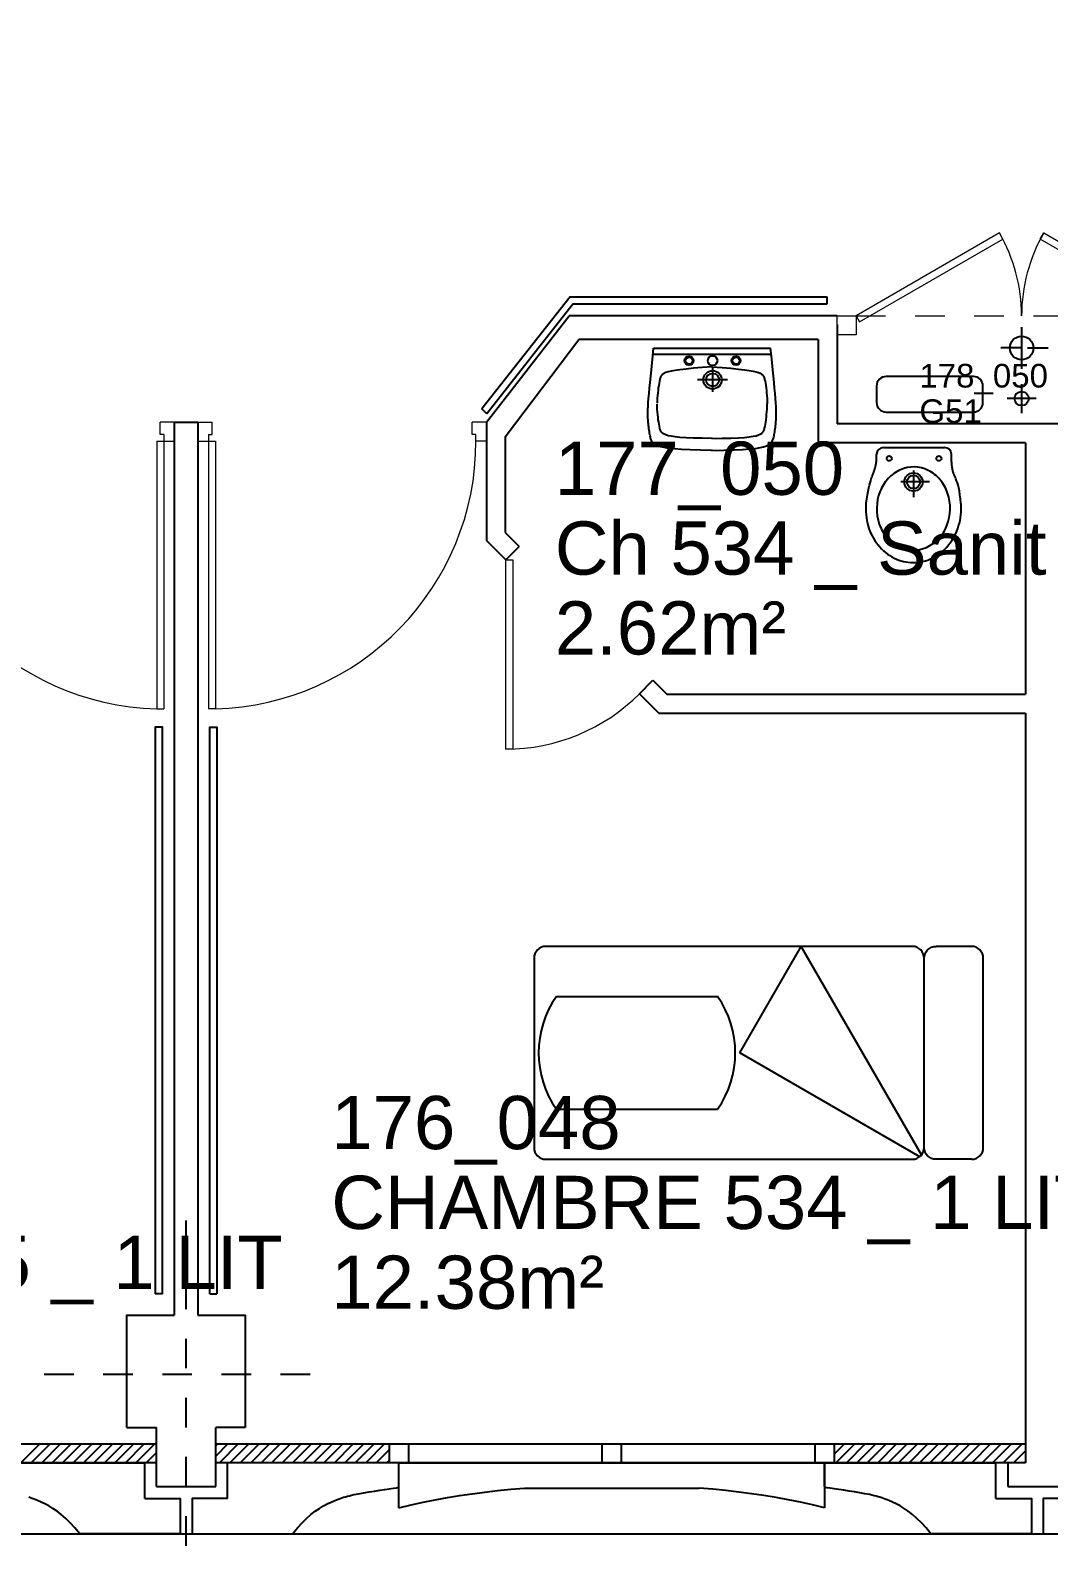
# Model space of a CAD drawing. Header units: metres. Extents: x -5 to 211, y -2 to 116.
# Drawn here: x 173.84 to 178.15, y 45.22 to 51.63 of the extents above; entities that cross this region are included whole.
import ezdxf

# ---------------------------------------------------------------- set-up
doc = ezdxf.new("R2010")
doc.units = ezdxf.units.M
doc.header["$MEASUREMENT"] = 0
doc.linetypes.add('CACHÉ', pattern=[0.25, 0.125, -0.125])
doc.linetypes.add('CONTINU', pattern=[0])
doc.layers.get('0').update_dxf_attribs({"linetype": 'CONTINUOUS'})
for name, color, linetype in [('001 axes', 1, 'CONTINUOUS'), ('004 isolation', 7, 'CONTINUOUS'), ('006 sanitaire', 5, 'CONTINUOUS'), ('009 main courante', 171, 'CONTINUOUS'), ('400 Lits', 150, 'CONTINUOUS'), ('A_CHASS', 4, 'CONTINUOUS'), ('A_Etiqu_Gaine', 8, 'CONTINUOUS'), ('A_Etiqu_Gaine_code', 8, 'CONTINUOUS'), ('A_Etiqu_Local', 8, 'CONTINUOUS'), ('A_MURS_ALÈG', 7, 'CONTINU'), ('A_MURS_CLOI', 7, 'CONTINUOUS'), ('A_MURS_STRU', 7, 'CONTINU'), ('CONTOUR', 54, 'CONTINUOUS')]:
    doc.layers.add(name, color=color, linetype=linetype)
doc.layers.add('A_PORT', color=8, linetype='CONTINUOUS', lineweight=0)
doc.styles.add('Attribut', font='arial.ttf')

# ---------------------------------------------------------------- blocks, each defined once
blk = doc.blocks.new('A_Etiqu_Local')
at = {"style": 'Attribut', "flags": 1}
for tag, p in [('CODE_HOPITAL', (-0.4463, 1.9645)), ('CODE_SITE', (-0.4463, 1.7395)), ('CODE_BATIMENT', (-0.4463, 1.5145)), ('CODE_SECTEUR', (-0.4463, 1.2895)), ('CODE_ETAGE', (-0.4463, 1.0645)), ('NOM_NORMALISE', (-0.4463, -0.843)), ('SECTEUR_ACTIVITE', (-0.4463, -1.068)), ('SOUS_SECTEUR_ACTIVITE', (-0.4463, -1.293)), ('VOLUME', (-0.4463, -1.518)), ('SERVICE', (-0.4463, -1.743)), ('CODE_UG', (-0.4463, -1.968)), ('CODE_UA', (-0.4463, -2.193)), ('CODE_POLE', (-0.4463, -2.418)), ('OCCUPANT_EXTERNE', (-0.4463, -2.643)), ('DISPONIBILITE', (-0.4463, -2.868)), ('ACCES_HANDICAPES', (-0.4463, -3.093)), ('NATURE_SOL', (-0.4463, -3.318)), ('RISQUE_LABORATOIRE', (-0.4463, -3.543)), ('AMIANTE', (-0.4463, -3.768))]:
    blk.add_attdef(tag, p, '', height=0.15, dxfattribs=at)
at = {"layer": 'A_Etiqu_Local', "style": 'Attribut'}
for tag, p in [('CODE_PIECE', (-0.4437, 0.5281)), ('NOM_USAGE', (-0.4437, 0.1906)), ('SURFACE', (-0.4437, -0.1469))]:
    blk.add_attdef(tag, p, '', height=0.225, dxfattribs=at)
blk = doc.blocks.new('A_Etiqu_Gaine')
at = {"style": 'Attribut', "flags": 1}
for tag, p in [('CODE_HOPITAL', (-0.4323, 0.8651)), ('CODE_SITE', (-0.4323, 0.7151)), ('CODE_BATIMENT', (-0.4323, 0.5651)), ('CODE_SECTEUR', (-0.4323, 0.4151)), ('CODE_ETAGE', (-0.4323, 0.2651)), ('NOM_NORMALISE', (-0.4323, -0.3349)), ('SECTEUR_ACTIVITE', (-0.4323, -0.4849)), ('SOUS_SECTEUR_ACTIVITE', (-0.4323, -0.6349)), ('SURFACE', (-0.4323, -0.7849)), ('CODE_UG', (-0.4323, -0.9349)), ('CODE_POLE', (-0.4323, -1.0849)), ('AMIANTE', (-0.4323, -1.2349))]:
    blk.add_attdef(tag, p, '', height=0.1, dxfattribs=at)
at = {"layer": 'A_Etiqu_Gaine', "style": 'Attribut'}
blk.add_attdef('NOM_USAGE', (-0.4323, -0.1849), '', height=0.1, dxfattribs=at)
at = {"layer": 'A_Etiqu_Gaine_code', "style": 'Attribut'}
blk.add_attdef('CODE_PIECE', (-0.4323, -0.0349), '', height=0.1, dxfattribs=at)

msp = doc.modelspace()

# ---------------------------------------------------------------- linework, layer by layer
at = {"layer": '001 axes', "color": 8, "linetype": 'CACHÉ'}
for p, q in [((174.5002, 45.2211), (174.5002, 46.6711)), ((173.9002, 45.9461), (175.1002, 45.9461))]:
    msp.add_line(p, q, dxfattribs=at)
at = {"layer": '004 isolation', "color": 8, "linetype": 'Continuous'}
for p, q in [((173.5605, 45.6511), (174.3757, 45.6511)), ((173.8014, 45.5711), (173.8814, 45.6511)), ((173.9256, 45.6511), (173.8456, 45.5711)), ((173.8898, 45.5711), (173.9698, 45.6511)), ((174.014, 45.6511), (173.934, 45.5711)), ((173.9782, 45.5711), (174.0582, 45.6511)), ((174.1024, 45.6511), (174.0224, 45.5711)), ((174.0666, 45.5711), (174.1466, 45.6511)), ((174.1908, 45.6511), (174.1108, 45.5711)), ((174.155, 45.5711), (174.235, 45.6511)), ((174.2792, 45.6511), (174.1991, 45.5711)), ((174.2434, 45.5711), (174.3234, 45.6511)), ((174.3675, 45.6511), (174.2876, 45.5711)), ((174.3757, 45.5711), (174.3757, 45.6511)), ((174.6327, 45.6511), (174.6254, 45.6438)), ((174.6254, 45.5997), (174.6769, 45.6511)), ((174.6254, 45.5711), (174.6254, 45.6511)), ((174.6254, 45.6511), (175.4405, 45.6511)), ((174.7211, 45.6511), (174.6411, 45.5711)), ((174.6853, 45.5711), (174.7653, 45.6511)), ((174.8095, 45.6511), (174.7295, 45.5711)), ((174.7737, 45.5711), (174.8537, 45.6511)), ((174.8979, 45.6511), (174.8179, 45.5711)), ((174.8621, 45.5711), (174.9421, 45.6511)), ((174.9863, 45.6511), (174.9063, 45.5711)), ((174.9505, 45.5711), (175.0305, 45.6511)), ((175.0747, 45.6511), (174.9947, 45.5711)), ((175.0389, 45.5711), (175.1189, 45.6511)), ((175.1631, 45.6511), (175.0831, 45.5711)), ((175.1273, 45.5711), (175.2072, 45.6511)), ((175.2514, 45.6511), (175.1714, 45.5711)), ((175.2157, 45.5711), (175.2957, 45.6511)), ((175.3398, 45.6511), (175.2599, 45.5711)), ((175.304, 45.5711), (175.3605, 45.6276)), ((175.3605, 45.5711), (175.3605, 45.6511)), ((175.4405, 45.6511), (175.4405, 45.5711)), ((177.1605, 45.5711), (177.1605, 45.6511)), ((177.1605, 45.6511), (178.0505, 45.6511)), ((177.2844, 45.6511), (177.2407, 45.6074)), ((177.2407, 45.6511), (177.2407, 45.5711)), ((177.2486, 45.5711), (177.3286, 45.6511)), ((177.3728, 45.6511), (177.2927, 45.5711)), ((177.337, 45.5711), (177.417, 45.6511)), ((177.4611, 45.6511), (177.3811, 45.5711)), ((177.4253, 45.5711), (177.5053, 45.6511)), ((177.5495, 45.6511), (177.4695, 45.5711)), ((177.5137, 45.5711), (177.5937, 45.6511)), ((177.6379, 45.6511), (177.5579, 45.5711)), ((177.6021, 45.5711), (177.6821, 45.6511)), ((177.7263, 45.6511), (177.6463, 45.5711)), ((177.6905, 45.5711), (177.7705, 45.6511)), ((177.8147, 45.6511), (177.7347, 45.5711)), ((177.7789, 45.5711), (177.8589, 45.6511)), ((177.9031, 45.6511), (177.8231, 45.5711)), ((177.8673, 45.5711), (177.9473, 45.6511)), ((177.9915, 45.6511), (177.9115, 45.5711)), ((177.9557, 45.5711), (178.0357, 45.6511)), ((178.0507, 45.6219), (177.9999, 45.5711)), ((178.0505, 45.6511), (178.0505, 45.5711)), ((174.3757, 45.5711), (173.5605, 45.5711)), ((174.3317, 45.5711), (174.3756, 45.615)), ((175.4405, 45.5711), (174.6254, 45.5711)), ((175.3605, 45.5834), (175.3482, 45.5711)), ((178.0507, 45.5711), (177.1605, 45.5711)), ((178.0441, 45.5711), (178.0507, 45.5777))]:
    msp.add_line(p, q, dxfattribs=at)
at = {"layer": '006 sanitaire', "color": 8, "linetype": 'Continuous'}
for p, q in [((178.034, 50.3726), (178.034, 50.1969)), ((176.471, 50.2218), (176.474, 50.2521)), ((176.474, 50.2521), (176.4771, 50.2835)), ((176.4771, 50.2835), (176.9725, 50.2835)), ((176.4771, 50.2586), (176.9725, 50.2586)), ((176.9756, 50.2521), (176.9725, 50.2835)), ((176.9786, 50.2218), (176.9756, 50.2521)), ((178.034, 50.2848), (177.9461, 50.2848)), ((178.0591, 50.2848), (178.1469, 50.2848)), ((176.4627, 50.139), (176.4653, 50.1651)), ((176.4653, 50.1651), (176.4681, 50.1927)), ((176.4681, 50.1927), (176.471, 50.2218)), ((176.5083, 50.165), (176.5071, 50.1627)), ((176.5095, 50.1671), (176.5083, 50.165)), ((176.511, 50.169), (176.5095, 50.1671)), ((176.5127, 50.1709), (176.511, 50.169)), ((176.5146, 50.1727), (176.5127, 50.1709)), ((176.5168, 50.1744), (176.5146, 50.1727)), ((176.5222, 50.1777), (176.5168, 50.1744)), ((176.5295, 50.1809), (176.5222, 50.1777)), ((176.5392, 50.184), (176.5295, 50.1809)), ((176.5519, 50.187), (176.5392, 50.184)), ((176.5684, 50.19), (176.5519, 50.187)), ((176.5891, 50.1929), (176.5684, 50.19)), ((176.6147, 50.1958), (176.5891, 50.1929)), ((176.6458, 50.1988), (176.6147, 50.1958)), ((176.683, 50.2017), (176.6458, 50.1988)), ((176.727, 50.2047), (176.683, 50.2017)), ((176.7236, 50.2047), (176.7676, 50.2017)), ((176.7268, 50.201), (176.7268, 50.0989)), ((176.7676, 50.2017), (176.8048, 50.1988)), ((176.8048, 50.1988), (176.836, 50.1958)), ((176.836, 50.1958), (176.8616, 50.1929)), ((176.8616, 50.1929), (176.8823, 50.19)), ((176.8823, 50.19), (176.8987, 50.187)), ((176.8987, 50.187), (176.9115, 50.184)), ((176.9115, 50.184), (176.9212, 50.1809)), ((176.9212, 50.1809), (176.9284, 50.1777)), ((176.9284, 50.1777), (176.9339, 50.1744)), ((176.9339, 50.1744), (176.9361, 50.1727)), ((176.9361, 50.1727), (176.938, 50.1709)), ((176.938, 50.1709), (176.9397, 50.169)), ((176.9397, 50.169), (176.9411, 50.1671)), ((176.9411, 50.1671), (176.9424, 50.165)), ((176.9424, 50.165), (176.9435, 50.1627)), ((176.9815, 50.1927), (176.9786, 50.2218)), ((176.9843, 50.1651), (176.9815, 50.1927)), ((176.9869, 50.139), (176.9843, 50.1651)), ((176.4582, 50.0919), (176.4603, 50.1145)), ((176.4603, 50.1145), (176.4627, 50.139)), ((176.4962, 50.106), (176.4951, 50.0951)), ((176.4975, 50.1165), (176.4962, 50.106)), ((176.499, 50.1264), (176.4975, 50.1165)), ((176.5004, 50.1357), (176.499, 50.1264)), ((176.502, 50.144), (176.5004, 50.1357)), ((176.5036, 50.1513), (176.502, 50.144)), ((176.5044, 50.1546), (176.5036, 50.1513)), ((176.5052, 50.1575), (176.5044, 50.1546)), ((176.5061, 50.1602), (176.5052, 50.1575)), ((176.5071, 50.1627), (176.5061, 50.1602)), ((176.79, 50.15), (176.6635, 50.15)), ((176.9435, 50.1627), (176.9445, 50.1602)), ((176.9445, 50.1602), (176.9454, 50.1575)), ((176.9454, 50.1575), (176.9463, 50.1546)), ((176.9463, 50.1546), (176.9471, 50.1513)), ((176.9471, 50.1513), (176.9487, 50.144)), ((176.9487, 50.144), (176.9502, 50.1357)), ((176.9502, 50.1357), (176.9517, 50.1264)), ((176.9517, 50.1264), (176.9531, 50.1164)), ((176.9531, 50.1164), (176.9544, 50.1057)), ((176.9544, 50.1057), (176.9556, 50.0946)), ((176.9893, 50.1145), (176.9869, 50.139)), ((176.9914, 50.0919), (176.9893, 50.1145)), ((177.4206, 50.124), (177.4206, 50.054)), ((177.8306, 50.164), (177.4606, 50.164)), ((177.8706, 50.054), (177.8706, 50.124)), ((178.034, 50.1325), (178.034, 50.0095)), ((176.4539, 50.0363), (176.455, 50.0526)), ((176.455, 50.0526), (176.4564, 50.0712)), ((176.4564, 50.0712), (176.4582, 50.0919)), ((176.4927, 50.0618), (176.4923, 50.0511)), ((176.4927, 50.036), (176.4923, 50.0467)), ((176.4933, 50.0729), (176.4927, 50.0618)), ((176.4941, 50.084), (176.4933, 50.0729)), ((176.4951, 50.0951), (176.4941, 50.084)), ((176.9556, 50.0946), (176.9566, 50.0833)), ((176.9566, 50.0833), (176.9574, 50.0717)), ((176.9574, 50.0717), (176.958, 50.0602)), ((176.9574, 50.026), (176.958, 50.0376)), ((176.958, 50.0602), (176.9584, 50.0489)), ((176.958, 50.0376), (176.9584, 50.0489)), ((176.9932, 50.0712), (176.9914, 50.0919)), ((176.9946, 50.0526), (176.9932, 50.0712)), ((176.9957, 50.0363), (176.9946, 50.0526)), ((178.0955, 50.071), (177.9725, 50.071)), ((176.453, 50.0097), (176.4531, 50.0158)), ((176.453, 50.0039), (176.453, 50.0097)), ((176.4532, 49.9983), (176.453, 50.0039)), ((176.4531, 50.0158), (176.4533, 50.0222)), ((176.4534, 49.9927), (176.4532, 49.9983)), ((176.4533, 50.0222), (176.4535, 50.029)), ((176.4537, 49.9871), (176.4534, 49.9927)), ((176.4535, 50.029), (176.4539, 50.0363)), ((176.4541, 49.9814), (176.4537, 49.9871)), ((176.4545, 49.9754), (176.4541, 49.9814)), ((176.4551, 49.9693), (176.4545, 49.9754)), ((176.4933, 50.0249), (176.4927, 50.036)), ((176.4941, 50.0138), (176.4933, 50.0249)), ((176.4951, 50.0027), (176.4941, 50.0138)), ((176.4962, 49.9918), (176.4951, 50.0027)), ((176.4975, 49.9813), (176.4962, 49.9918)), ((176.499, 49.9713), (176.4975, 49.9813)), ((176.9517, 49.9714), (176.9531, 49.9814)), ((176.9531, 49.9814), (176.9544, 49.9921)), ((176.9544, 49.9921), (176.9556, 50.0031)), ((176.9556, 50.0031), (176.9566, 50.0145)), ((176.9566, 50.0145), (176.9574, 50.026)), ((176.9945, 49.9693), (176.9951, 49.9754)), ((176.9951, 49.9754), (176.9956, 49.9814)), ((176.9956, 49.9814), (176.9959, 49.9871)), ((176.9961, 50.029), (176.9957, 50.0363)), ((176.9959, 49.9871), (176.9962, 49.9927)), ((176.9963, 50.0222), (176.9961, 50.029)), ((176.9962, 49.9927), (176.9964, 49.9983)), ((176.9965, 50.0158), (176.9963, 50.0222)), ((176.9964, 49.9983), (176.9966, 50.0039)), ((176.9966, 50.0097), (176.9965, 50.0158)), ((176.9966, 50.0039), (176.9966, 50.0097)), ((177.4606, 50.014), (177.8306, 50.014)), ((176.4557, 49.9629), (176.4551, 49.9693)), ((176.4564, 49.9564), (176.4557, 49.9629)), ((176.4571, 49.9498), (176.4564, 49.9564)), ((176.4579, 49.9432), (176.4571, 49.9498)), ((176.4588, 49.9368), (176.4579, 49.9432)), ((176.4597, 49.9305), (176.4588, 49.9368)), ((176.4607, 49.9245), (176.4597, 49.9305)), ((176.4617, 49.9187), (176.4607, 49.9245)), ((176.4627, 49.9134), (176.4617, 49.9187)), ((176.4638, 49.9086), (176.4627, 49.9134)), ((176.4649, 49.9041), (176.4638, 49.9086)), ((176.5004, 49.9621), (176.499, 49.9713)), ((176.502, 49.9538), (176.5004, 49.9621)), ((176.5036, 49.9464), (176.502, 49.9538)), ((176.5044, 49.9432), (176.5036, 49.9464)), ((176.5052, 49.9403), (176.5044, 49.9432)), ((176.5061, 49.9376), (176.5052, 49.9403)), ((176.5071, 49.9351), (176.5061, 49.9376)), ((176.5083, 49.9328), (176.5071, 49.9351)), ((176.5095, 49.9307), (176.5083, 49.9328)), ((176.511, 49.9287), (176.5095, 49.9307)), ((176.5127, 49.9269), (176.511, 49.9287)), ((176.5146, 49.9251), (176.5127, 49.9269)), ((176.5168, 49.9234), (176.5146, 49.9251)), ((176.5222, 49.9201), (176.5168, 49.9234)), ((176.5295, 49.917), (176.5222, 49.9201)), ((176.5392, 49.914), (176.5295, 49.917)), ((176.5519, 49.9114), (176.5392, 49.914)), ((176.5684, 49.909), (176.5519, 49.9114)), ((176.5891, 49.9069), (176.5684, 49.909)), ((176.8616, 49.9069), (176.8823, 49.909)), ((176.8823, 49.909), (176.8987, 49.9114)), ((176.8987, 49.9114), (176.9115, 49.914)), ((176.9115, 49.914), (176.9212, 49.917)), ((176.9212, 49.917), (176.9284, 49.9201)), ((176.9284, 49.9201), (176.9339, 49.9234)), ((176.9339, 49.9234), (176.9361, 49.9251)), ((176.9361, 49.9251), (176.938, 49.9269)), ((176.938, 49.9269), (176.9397, 49.9287)), ((176.9397, 49.9287), (176.9411, 49.9307)), ((176.9411, 49.9307), (176.9424, 49.9328)), ((176.9424, 49.9328), (176.9435, 49.9351)), ((176.9435, 49.9351), (176.9445, 49.9376)), ((176.9445, 49.9376), (176.9454, 49.9403)), ((176.9454, 49.9403), (176.9463, 49.9432)), ((176.9463, 49.9432), (176.9471, 49.9464)), ((176.9471, 49.9464), (176.9487, 49.9538)), ((176.9487, 49.9538), (176.9502, 49.9621)), ((176.9502, 49.9621), (176.9517, 49.9714)), ((176.9847, 49.9041), (176.9858, 49.9086)), ((176.9858, 49.9086), (176.9869, 49.9134)), ((176.9869, 49.9134), (176.9879, 49.9187)), ((176.9879, 49.9187), (176.9889, 49.9245)), ((176.9889, 49.9245), (176.9899, 49.9305)), ((176.9899, 49.9305), (176.9908, 49.9368)), ((176.9908, 49.9368), (176.9917, 49.9432)), ((176.9917, 49.9432), (176.9925, 49.9498)), ((176.9925, 49.9498), (176.9932, 49.9564)), ((176.9932, 49.9564), (176.9939, 49.9629)), ((176.9939, 49.9629), (176.9945, 49.9693)), ((176.4661, 49.9001), (176.4649, 49.9041)), ((176.4675, 49.8964), (176.4661, 49.9001)), ((176.469, 49.8931), (176.4675, 49.8964)), ((176.4706, 49.89), (176.469, 49.8931)), ((176.4725, 49.8871), (176.4706, 49.89)), ((176.4747, 49.8845), (176.4725, 49.8871)), ((176.4771, 49.882), (176.4747, 49.8845)), ((176.4799, 49.8796), (176.4771, 49.882)), ((176.4865, 49.8751), (176.4799, 49.8796)), ((176.4952, 49.8709), (176.4865, 49.8751)), ((176.5067, 49.867), (176.4952, 49.8709)), ((176.5218, 49.8635), (176.5067, 49.867)), ((176.5411, 49.8605), (176.5218, 49.8635)), ((176.5654, 49.8578), (176.5411, 49.8605)), ((176.5954, 49.8556), (176.5654, 49.8578)), ((176.6147, 49.9052), (176.5891, 49.9069)), ((176.6318, 49.8538), (176.5954, 49.8556)), ((176.6458, 49.9039), (176.6147, 49.9052)), ((176.6754, 49.8525), (176.6318, 49.8538)), ((176.683, 49.903), (176.6458, 49.9039)), ((176.7268, 49.8518), (176.6754, 49.8525)), ((176.727, 49.9026), (176.683, 49.903)), ((176.7228, 49.8518), (176.7743, 49.8525)), ((176.7236, 49.9026), (176.7676, 49.903)), ((176.7676, 49.903), (176.8048, 49.9039)), ((176.7743, 49.8525), (176.8178, 49.8538)), ((176.8048, 49.9039), (176.836, 49.9052)), ((176.8178, 49.8538), (176.8542, 49.8556)), ((176.836, 49.9052), (176.8616, 49.9069)), ((176.8542, 49.8556), (176.8842, 49.8578)), ((176.8842, 49.8578), (176.9085, 49.8605)), ((176.9085, 49.8605), (176.9278, 49.8635)), ((176.9278, 49.8635), (176.9429, 49.867)), ((176.9429, 49.867), (176.9544, 49.8709)), ((176.9544, 49.8709), (176.9631, 49.8751)), ((176.9631, 49.8751), (176.9698, 49.8796)), ((176.9698, 49.8796), (176.9725, 49.882)), ((176.9725, 49.882), (176.9749, 49.8845)), ((176.9749, 49.8845), (176.9771, 49.8871)), ((176.9771, 49.8871), (176.979, 49.89)), ((176.979, 49.89), (176.9806, 49.8931)), ((176.9806, 49.8931), (176.9821, 49.8964)), ((176.9821, 49.8964), (176.9835, 49.9001)), ((176.9835, 49.9001), (176.9847, 49.9041)), ((177.4505, 49.864), (177.7077, 49.864)), ((177.4149, 49.7788), (177.4155, 49.7811)), ((177.4155, 49.7811), (177.4161, 49.7834)), ((177.4161, 49.7834), (177.4166, 49.7856)), ((177.4166, 49.7856), (177.4171, 49.7879)), ((177.4171, 49.7879), (177.418, 49.7923)), ((177.418, 49.7923), (177.4187, 49.7967)), ((177.4187, 49.7967), (177.4193, 49.801)), ((177.4193, 49.801), (177.4197, 49.8052)), ((177.4197, 49.8052), (177.42, 49.8095)), ((177.42, 49.8095), (177.4202, 49.8138)), ((177.4202, 49.8138), (177.4203, 49.8182)), ((177.4203, 49.8182), (177.4204, 49.8226)), ((177.4204, 49.832), (177.4205, 49.8351)), ((177.4204, 49.8272), (177.4204, 49.832)), ((177.4204, 49.8226), (177.4204, 49.8272)), ((177.7378, 49.832), (177.7377, 49.8351)), ((177.7378, 49.8272), (177.7378, 49.832)), ((177.7378, 49.8226), (177.7378, 49.8272)), ((177.7378, 49.8182), (177.7378, 49.8226)), ((177.7379, 49.8138), (177.7378, 49.8182)), ((177.738, 49.8095), (177.7379, 49.8138)), ((177.7381, 49.8052), (177.738, 49.8095)), ((177.7383, 49.801), (177.7381, 49.8052)), ((177.7386, 49.7967), (177.7383, 49.801)), ((177.739, 49.7923), (177.7386, 49.7967)), ((177.7394, 49.7879), (177.739, 49.7923)), ((177.7397, 49.7856), (177.7394, 49.7879)), ((177.74, 49.7834), (177.7397, 49.7856)), ((177.7403, 49.7811), (177.74, 49.7834)), ((177.7406, 49.7788), (177.7403, 49.7811)), ((177.3933, 49.7147), (177.3958, 49.7235)), ((177.3958, 49.7235), (177.3982, 49.7311)), ((177.3982, 49.7311), (177.4005, 49.7377)), ((177.4005, 49.7377), (177.4025, 49.7434)), ((177.4025, 49.7434), (177.4035, 49.746)), ((177.4035, 49.746), (177.4044, 49.7485)), ((177.4044, 49.7485), (177.4052, 49.7508)), ((177.4052, 49.7508), (177.4061, 49.753)), ((177.4061, 49.753), (177.4069, 49.7552)), ((177.4069, 49.7552), (177.4077, 49.7573)), ((177.4077, 49.7573), (177.4084, 49.7593)), ((177.4084, 49.7593), (177.4092, 49.7614)), ((177.4092, 49.7614), (177.4099, 49.7634)), ((177.4099, 49.7634), (177.4106, 49.7655)), ((177.4106, 49.7655), (177.4114, 49.7676)), ((177.4114, 49.7676), (177.4121, 49.7698)), ((177.4121, 49.7698), (177.4128, 49.772)), ((177.4128, 49.772), (177.4135, 49.7743)), ((177.4135, 49.7743), (177.4142, 49.7765)), ((177.4142, 49.7765), (177.4149, 49.7788)), ((177.645, 49.7182), (177.5229, 49.7182)), ((177.5767, 49.767), (177.5767, 49.6547)), ((177.741, 49.7765), (177.7406, 49.7788)), ((177.7414, 49.7743), (177.741, 49.7765)), ((177.7418, 49.772), (177.7414, 49.7743)), ((177.7423, 49.7698), (177.7418, 49.772)), ((177.7427, 49.7676), (177.7423, 49.7698)), ((177.7433, 49.7655), (177.7427, 49.7676)), ((177.7438, 49.7634), (177.7433, 49.7655)), ((177.7445, 49.7614), (177.7438, 49.7634)), ((177.7451, 49.7593), (177.7445, 49.7614)), ((177.7458, 49.7573), (177.7451, 49.7593)), ((177.7466, 49.7552), (177.7458, 49.7573)), ((177.7474, 49.753), (177.7466, 49.7552)), ((177.7483, 49.7508), (177.7474, 49.753)), ((177.7492, 49.7485), (177.7483, 49.7508)), ((177.7502, 49.746), (177.7492, 49.7485)), ((177.7513, 49.7434), (177.7502, 49.746)), ((177.7538, 49.7377), (177.7513, 49.7434)), ((177.7564, 49.7311), (177.7538, 49.7377)), ((177.7593, 49.7235), (177.7564, 49.7311)), ((177.7622, 49.7147), (177.7593, 49.7235)), ((177.3794, 49.6472), (177.3823, 49.6644)), ((177.3823, 49.6644), (177.3852, 49.6796)), ((177.3852, 49.6796), (177.388, 49.6929)), ((177.388, 49.6929), (177.3907, 49.7046)), ((177.3907, 49.7046), (177.3933, 49.7147)), ((177.7651, 49.7046), (177.7622, 49.7147)), ((177.768, 49.6929), (177.7651, 49.7046)), ((177.7706, 49.6796), (177.768, 49.6929)), ((177.773, 49.6644), (177.7706, 49.6796)), ((177.7752, 49.6472), (177.773, 49.6644)), ((177.3765, 49.6279), (177.3794, 49.6472)), ((177.7768, 49.6279), (177.7752, 49.6472))]:
    msp.add_line(p, q, dxfattribs=at)
for centre, radius in [((178.034, 50.2848), 0.05), ((176.6273, 50.2314), 0.0189), ((176.6273, 50.2314), 0.0144), ((176.7268, 50.2314), 0.0204), ((176.8263, 50.2314), 0.0189), ((176.8263, 50.2314), 0.0144), ((176.7268, 50.15), 0.0387), ((176.7268, 50.15), 0.0274), ((178.034, 50.071), 0.03), ((177.4741, 49.8179), 0.0105), ((177.6841, 49.8179), 0.0105), ((177.5767, 49.7182), 0.0383), ((177.5767, 49.7182), 0.0276)]:
    msp.add_circle(centre, radius, dxfattribs=at)
for centre, radius, start, end in [((177.4606, 50.124), 0.04, 90.00006, 179.99994), ((177.8306, 50.124), 0.04, 359.99996, 90.00004), ((177.4606, 50.054), 0.04, 179.99996, 270.00004), ((177.8306, 50.054), 0.04, 270.00067, 0.00076), ((177.4505, 49.834), 0.03, 90, 177.81647), ((177.7077, 49.834), 0.03, 2.18352, 90), ((177.5774, 49.644), 0.1377, 63.69095, 113.96131), ((177.599, 49.6132), 0.1761, 137.36056, 158.7182), ((177.5857, 49.6254), 0.1581, 113.93805, 137.36027), ((177.5684, 49.6257), 0.1581, 40.26793, 63.69014), ((177.5546, 49.6141), 0.1761, 18.91066, 40.2683), ((177.62, 49.605), 0.1986, 158.71824, 198.93095), ((177.5333, 49.6068), 0.1986, 338.71824, 18.89699), ((177.6343, 49.6046), 0.2596, 175.01901, 196.2201), ((177.5186, 49.6069), 0.26, 343.30074, 4.46343), ((177.6078, 49.5969), 0.232, 196.22047, 218.6625), ((177.5987, 49.5977), 0.1761, 198.91066, 220.2683), ((177.5543, 49.5986), 0.1761, 317.36056, 338.7182), ((177.5426, 49.5997), 0.2348, 321.02128, 343.30031), ((177.5849, 49.586), 0.1581, 220.26808, 243.6903), ((177.5676, 49.5864), 0.1581, 293.93857, 317.36079), ((177.5882, 49.5812), 0.2069, 218.66279, 243.37745), ((177.5756, 49.5561), 0.1787, 243.37703, 270.00001), ((177.5759, 49.5677), 0.1377, 243.69025, 293.92735), ((177.5756, 49.5569), 0.1796, 270.00042, 296.51893), ((177.5621, 49.5839), 0.2098, 296.51896, 321.02157)]:
    msp.add_arc(centre, radius, start, end, dxfattribs=at)
at = {"layer": '009 main courante', "color": 8, "linetype": 'Continuous'}
for p, q in [((176.1249, 50.501), (175.7515, 50.0276)), ((176.1249, 50.501), (177.2121, 50.501)), ((177.2121, 50.471), (177.2121, 50.501)), ((176.1373, 50.471), (175.7727, 50.0064)), ((176.1373, 50.471), (177.2121, 50.471)), ((175.7727, 50.0064), (175.7515, 50.0276)), ((174.4002, 46.2861), (174.3702, 46.2861)), ((174.6001, 46.2861), (174.6301, 46.2861))]:
    msp.add_line(p, q, dxfattribs=at)
for points in [[(174.4002, 46.2861), (174.4002, 48.6811), (174.3702, 48.6811), (174.3702, 46.2861)], [(174.6001, 46.2861), (174.6001, 48.6811), (174.6301, 48.6811), (174.6301, 46.2861)]]:
    msp.add_lwpolyline(points, dxfattribs=at)
at = {"layer": '400 Lits', "color": 8, "linetype": 'Continuous'}
for p, q in [((176.8425, 47.3047), (177.1023, 47.7547)), ((177.6111, 46.8735), (177.1023, 47.7547)), ((177.822, 47.7547), (177.672, 47.7547)), ((177.622, 46.9047), (177.622, 47.7047)), ((176.0664, 47.5432), (176.748, 47.5432)), ((177.6031, 46.8656), (176.8425, 47.3047)), ((176.0664, 47.0661), (176.748, 47.0661)), ((177.822, 46.8547), (177.672, 46.8547))]:
    msp.add_line(p, q, dxfattribs=at)
for points in [[(177.5722, 47.7547), (176.022, 47.7547, 0.414214), (175.972, 47.7047), (175.972, 46.9047, 0.414214), (176.022, 46.8547), (177.5722, 46.8547)], [(177.572, 46.8547, 0.414213), (177.622, 46.9047), (177.622, 47.7047, 0.414214), (177.572, 47.7547)], [(177.672, 46.8547, -0.414213), (177.622, 46.9047), (177.622, 47.7047, -0.414214), (177.672, 47.7547)], [(177.822, 46.8547, 0.414213), (177.872, 46.9047), (177.872, 47.7047, 0.414214), (177.822, 47.7547)]]:
    msp.add_lwpolyline(points, format="xyb", dxfattribs=at)
for start, end in [(145.00777, 214.99254), (325.00791, 34.99193)]:
    msp.add_arc((176.4072, 47.3047), 0.416, start, end, dxfattribs=at)
at = {"layer": 'A_CHASS', "color": 8, "linetype": 'Continuous'}
for p, q in [((175.4405, 45.6511), (177.1605, 45.6511)), ((177.1605, 45.5711), (175.4405, 45.5711))]:
    msp.add_line(p, q, dxfattribs=at)
for points in [[(176.2605, 45.5711), (176.2605, 45.6511)], [(176.3405, 45.6511), (176.3405, 45.5711)]]:
    msp.add_lwpolyline(points, dxfattribs=at)
at = {"layer": 'A_MURS_ALÈG', "color": 8, "ltscale": 200}
for p, q in [((175.9311, 45.4645), (176.6699, 45.4645)), ((171.3505, 45.2711), (174.0505, 45.2711)), ((174.9505, 45.2711), (177.6505, 45.2711))]:
    msp.add_line(p, q, dxfattribs=at)
for points in [[(175.4005, 45.3811), (175.4005, 45.5711), (177.2005, 45.5711), (177.2005, 45.3811)], [(175.4005, 45.3811), (175.4517, 45.3936), (175.5027, 45.4049), (175.5538, 45.4153), (175.6052, 45.4247), (175.657, 45.4331), (175.7096, 45.4408), (175.7631, 45.4477), (175.8177, 45.4539), (175.8736, 45.4595), (175.9311, 45.4645)], [(177.2005, 45.3811), (177.1494, 45.3936), (177.0984, 45.4049), (177.0473, 45.4153), (176.9959, 45.4247), (176.944, 45.4331), (176.8915, 45.4408), (176.838, 45.4477), (176.7834, 45.4539), (176.7274, 45.4595), (176.6699, 45.4645)]]:
    msp.add_lwpolyline(points, dxfattribs=at)
at = {"layer": 'A_MURS_CLOI', "color": 8, "linetype": 'Continuous'}
for p, q in [((175.7702, 49.971), (176.1202, 50.421)), ((177.2539, 50.421), (176.1202, 50.421)), ((177.2539, 50.3835), (177.2539, 49.964)), ((175.8502, 49.9096), (176.1616, 50.321)), ((177.1739, 50.321), (176.1616, 50.321)), ((177.1739, 50.321), (177.1739, 49.884)), ((174.4502, 49.971), (174.5502, 49.971)), ((174.4502, 49.971), (174.4502, 46.1961)), ((174.5502, 49.971), (174.5502, 46.1961)), ((175.7702, 49.971), (175.7702, 49.471)), ((175.8502, 49.9096), (175.8502, 49.5041)), ((178.8139, 49.964), (177.2539, 49.964)), ((178.0505, 49.884), (177.1739, 49.884)), ((178.0505, 49.884), (178.0505, 48.821)), ((175.7702, 49.471), (175.8524, 49.3888)), ((175.8502, 49.5041), (175.909, 49.4454)), ((175.8524, 49.3888), (175.909, 49.4454)), ((176.4181, 48.8232), (176.4747, 48.8797)), ((176.4181, 48.8232), (176.5002, 48.741)), ((176.4747, 48.8797), (176.5334, 48.821)), ((176.5334, 48.821), (177.7719, 48.821)), ((177.7719, 48.821), (178.0502, 48.821)), ((176.5002, 48.741), (177.8945, 48.741)), ((177.8945, 48.741), (178.0502, 48.741)), ((178.0505, 48.741), (178.0505, 45.5711))]:
    msp.add_line(p, q, dxfattribs=at)
at = {"layer": 'A_MURS_STRU', "color": 8, "linetype": 'Continuous'}
for p, q in [((174.2502, 45.7211), (174.3757, 45.7211)), ((174.3757, 45.4711), (174.3757, 45.7211)), ((174.6254, 45.4711), (174.6254, 45.7211)), ((174.7502, 45.7211), (174.6254, 45.7211)), ((173.6005, 45.5711), (174.3256, 45.5711)), ((174.3256, 45.4211), (174.3256, 45.5711)), ((174.6754, 45.4211), (174.6754, 45.5711)), ((175.4006, 45.5711), (174.6754, 45.5711)), ((175.4006, 45.4711), (175.4006, 45.5711)), ((177.2005, 45.5711), (177.9256, 45.5711)), ((177.2005, 45.4711), (177.2005, 45.5711)), ((177.9256, 45.4211), (177.9256, 45.5711)), ((177.9757, 45.5711), (177.9757, 45.4711)), ((178.0507, 45.5711), (177.9757, 45.5711)), ((174.3757, 45.4711), (174.6254, 45.4711)), ((177.9757, 45.4711), (178.2254, 45.4711))]:
    msp.add_line(p, q, dxfattribs=at)
for points in [[(174.2502, 45.7211), (174.2502, 46.1961), (174.4502, 46.1961)], [(174.5502, 46.1961), (174.7502, 46.1961), (174.7502, 45.7211)], [(174.0505, 45.2711), (174.0302, 45.296), (174.0104, 45.3177), (173.9912, 45.3367), (173.9726, 45.353), (173.9545, 45.367), (173.9369, 45.379), (173.92, 45.3893), (173.9035, 45.398), (173.8876, 45.4055), (173.8722, 45.4121), (173.8722, 45.4121), (173.8647, 45.4151), (173.8572, 45.418), (173.8498, 45.4207), (173.8423, 45.4233), (173.8346, 45.4258)], [(174.9506, 45.2711), (174.9709, 45.296), (174.9907, 45.3177), (175.0099, 45.3367), (175.0285, 45.353), (175.0466, 45.367), (175.0641, 45.379), (175.0811, 45.3893), (175.0976, 45.398), (175.1135, 45.4055), (175.1289, 45.4121), (175.1289, 45.4121), (175.1364, 45.4151), (175.1439, 45.418), (175.1513, 45.4207), (175.1588, 45.4233), (175.1665, 45.4258), (175.1744, 45.4281), (175.1825, 45.4304), (175.191, 45.4326), (175.1999, 45.4348), (175.2093, 45.4369), (175.2093, 45.4369), (175.2295, 45.441), (175.2513, 45.4449), (175.274, 45.4487), (175.2968, 45.4523), (175.3192, 45.4557), (175.3404, 45.4588), (175.3598, 45.4616), (175.3768, 45.4642), (175.3906, 45.4664), (175.4006, 45.4683)], [(177.6505, 45.2711), (177.6302, 45.296), (177.6104, 45.3177), (177.5912, 45.3367), (177.5726, 45.353), (177.5545, 45.367), (177.5369, 45.379), (177.52, 45.3893), (177.5035, 45.398), (177.4876, 45.4055), (177.4722, 45.4121), (177.4722, 45.4121), (177.4647, 45.4151), (177.4572, 45.418), (177.4498, 45.4207), (177.4423, 45.4233), (177.4346, 45.4258), (177.4267, 45.4281), (177.4186, 45.4304), (177.4101, 45.4326), (177.4012, 45.4348), (177.3918, 45.4369), (177.3918, 45.4369), (177.3715, 45.441), (177.3498, 45.4449), (177.3271, 45.4487), (177.3043, 45.4523), (177.2819, 45.4557), (177.2607, 45.4588), (177.2413, 45.4616), (177.2243, 45.4642), (177.2105, 45.4664), (177.2005, 45.4683)], [(174.3256, 45.4211), (174.4755, 45.4211), (174.4755, 45.2711), (174.0505, 45.2711)], [(174.6754, 45.4211), (174.5256, 45.4211), (174.5256, 45.2711), (174.9506, 45.2711)], [(177.9256, 45.4211), (178.0755, 45.4211), (178.0755, 45.2711), (177.6505, 45.2711)], [(178.2754, 45.4211), (178.1255, 45.4211), (178.1255, 45.2711), (178.5505, 45.2711)]]:
    msp.add_lwpolyline(points, dxfattribs=at)
at = {"layer": 'A_PORT', "color": 8, "linetype": 'Continuous'}
for p, q in [((177.9401, 50.771), (177.3339, 50.421)), ((177.3489, 50.395), (177.9551, 50.745)), ((177.9551, 50.745), (177.9401, 50.771)), ((178.1127, 50.745), (178.1277, 50.771)), ((178.7189, 50.395), (178.1127, 50.745)), ((178.1277, 50.771), (178.7339, 50.421)), ((177.2539, 50.341), (177.2539, 50.421)), ((177.2539, 50.421), (177.3339, 50.421)), ((177.3339, 50.421), (177.3339, 50.341)), ((177.3339, 50.421), (177.3489, 50.395)), ((177.3339, 50.341), (177.2539, 50.341)), ((174.3903, 49.9188), (174.3903, 49.971)), ((174.4502, 49.971), (174.3903, 49.971)), ((174.4063, 49.9188), (174.3903, 49.9188)), ((174.4063, 49.9188), (174.4063, 48.7594)), ((174.4502, 49.971), (174.4502, 49.891)), ((174.5505, 49.971), (174.5505, 49.891)), ((174.5505, 49.971), (174.6104, 49.971)), ((174.5944, 49.9188), (174.5944, 48.7594)), ((174.5944, 49.9188), (174.6104, 49.9188)), ((174.6104, 49.9188), (174.6104, 49.971)), ((175.7104, 49.9188), (175.7104, 49.971)), ((175.7702, 49.971), (175.7104, 49.971)), ((175.7264, 49.9188), (175.7104, 49.9188)), ((175.7264, 49.891), (175.7264, 49.9188)), ((175.7702, 49.971), (175.7702, 49.891)), ((174.3763, 49.891), (174.3763, 48.7594)), ((174.3763, 49.891), (174.4502, 49.891)), ((174.5505, 49.891), (174.6244, 49.891)), ((174.6244, 49.891), (174.6244, 48.7594)), ((175.7702, 49.891), (175.7264, 49.891)), ((175.8524, 48.5888), (175.8524, 49.3888)), ((175.8524, 49.3888), (175.8824, 49.3888)), ((175.8824, 49.3888), (175.8824, 48.5888)), ((174.3763, 48.7594), (174.4063, 48.7594)), ((174.6244, 48.7594), (174.5944, 48.7594)), ((175.8824, 48.5888), (175.8524, 48.5888))]:
    msp.add_line(p, q, dxfattribs=at)
at = {"layer": 'A_PORT', "color": 8, "linetype": 'CACHÉ'}
msp.add_line((177.3339, 50.421), (178.7339, 50.421), dxfattribs=at)
at = {"layer": 'A_PORT', "color": 8, "linetype": 'Continuous'}
for centre, radius, start, end in [((177.3339, 50.421), 0.7, 0.00001, 30.00001), ((178.7339, 50.421), 0.7, 150.00001, 180.00001), ((174.4063, 49.891), 1.132, 180, 268.48138), ((174.5944, 49.891), 1.132, 271.51862, 360), ((175.8524, 49.3888), 0.8, 270, 315.00002)]:
    msp.add_arc(centre, radius, start, end, dxfattribs=at)
at = {"layer": 'CONTOUR', "color": 8}
msp.add_lwpolyline([(143.8002, 92.6462), (143.8002, 78.0461), (145.0752, 78.0461), (145.0752, 56.4465), (151.3502, 56.4461), (151.3502, 56.7336), (158.3502, 56.7336), (158.3504, 45.4461), (165.5504, 45.4461), (165.5504, 46.1711), (167.2002, 46.1711), (167.2005, 45.2711), (185.4002, 45.2711), (185.4002, 49.721), (187.2502, 49.721)], dxfattribs=at)

# ---------------------------------------------------------------- block references
at = {"layer": 'A_Etiqu_Gaine', "color": 8}
ref = msp.add_blockref('A_Etiqu_Gaine', (178.0339, 50.1525), dxfattribs=at)
ref.add_attrib('CODE_PIECE', '178_050', (177.6016, 50.1176), dxfattribs={"layer": 'A_Etiqu_Gaine_code', "height": 0.1, "style": 'Attribut'})
ref.add_attrib('NOM_USAGE', 'G51', (177.6016, 49.9676), dxfattribs={"height": 0.1, "style": 'Attribut'})
at = {"layer": 'A_Etiqu_Local', "color": 8}
ref = msp.add_blockref('A_Etiqu_Local', (176.5033, 49.1358), dxfattribs=at)
ref.add_attrib('CODE_PIECE', '177_050', (176.0597, 49.6639), dxfattribs={"height": 0.225, "style": 'Attribut'})
ref.add_attrib('NOM_USAGE', 'Ch 534 _ Sanit', (176.0597, 49.3264), dxfattribs={"height": 0.225, "style": 'Attribut'})
ref.add_attrib('SURFACE', '2.62m²', (176.0597, 48.9889), dxfattribs={"height": 0.225, "style": 'Attribut'})
ref = msp.add_blockref('A_Etiqu_Local', (175.5582, 46.3695), dxfattribs=at)
ref.add_attrib('CODE_PIECE', '176_048', (175.1145, 46.8976), dxfattribs={"height": 0.225, "style": 'Attribut'})
ref.add_attrib('NOM_USAGE', 'CHAMBRE 534 _ 1 LIT', (175.1145, 46.5601), dxfattribs={"height": 0.225, "style": 'Attribut'})
ref.add_attrib('SURFACE', '12.38m²', (175.1145, 46.2226), dxfattribs={"height": 0.225, "style": 'Attribut'})
ref = msp.add_blockref('A_Etiqu_Local', (172.104, 46.1156), dxfattribs=at)
ref.add_attrib('CODE_PIECE', '173_048', (171.6604, 46.6437), dxfattribs={"height": 0.225, "style": 'Attribut'})
ref.add_attrib('NOM_USAGE', 'CHAMBRE 535 _ 1 LIT', (171.6604, 46.3062), dxfattribs={"height": 0.225, "style": 'Attribut'})
ref.add_attrib('SURFACE', '12.38m²', (171.6604, 45.9687), dxfattribs={"height": 0.225, "style": 'Attribut'})

doc.saveas('drawing.dxf')
